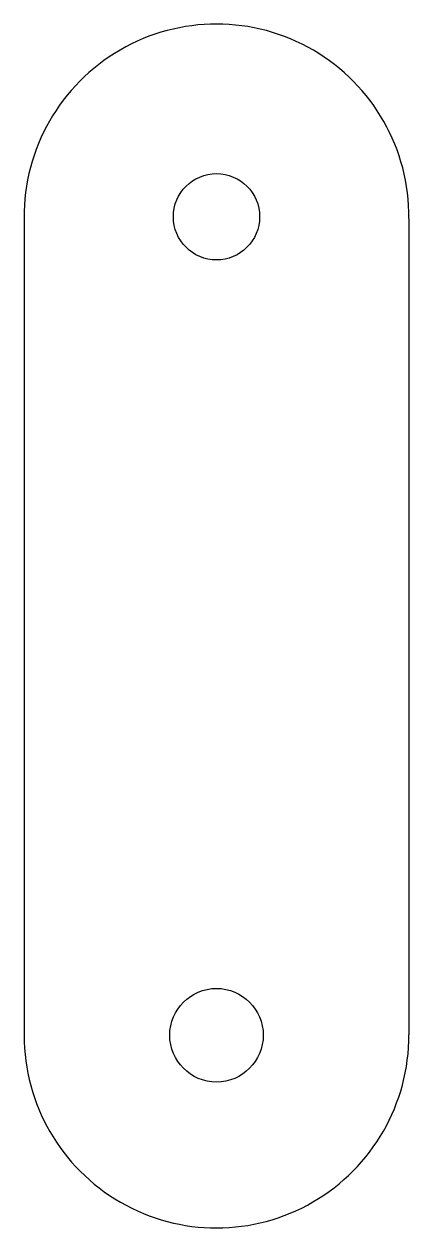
# Model space of a CAD drawing. Header units: millimetres. Extents: x -41.2 to -32.7, y -13.3 to 13.3.
import ezdxf

# ---------------------------------------------------------------- set-up
doc = ezdxf.new("R2010")
doc.units = ezdxf.units.MM
doc.layers.add('Sketch020', color=7, linetype='CONTINUOUS')

msp = doc.modelspace()

# ---------------------------------------------------------------- linework, layer by layer
at = {"layer": 'Sketch020'}
for p, q in [((-41.2, 9.01028, -2), (-41.2, -9.01028, -2)), ((-32.7, 8.99058, -2), (-32.7, -9, -2))]:
    msp.add_line(p, q, dxfattribs=at)
for centre, radius in [((-36.95, 9.03868), 0.95235), ((-36.95, -9.01028), 1.03235)]:
    msp.add_circle(centre, radius, dxfattribs=at)
for centre, radius, start, end in [((-36.95, 9.03868, -2), 4.25013, -0.521437, -179.617), ((-36.95, -9.01028, -2), 4.25, 180, 0.13861)]:
    msp.add_arc(centre, radius, start, end, dxfattribs=at)

doc.saveas('drawing.dxf')
